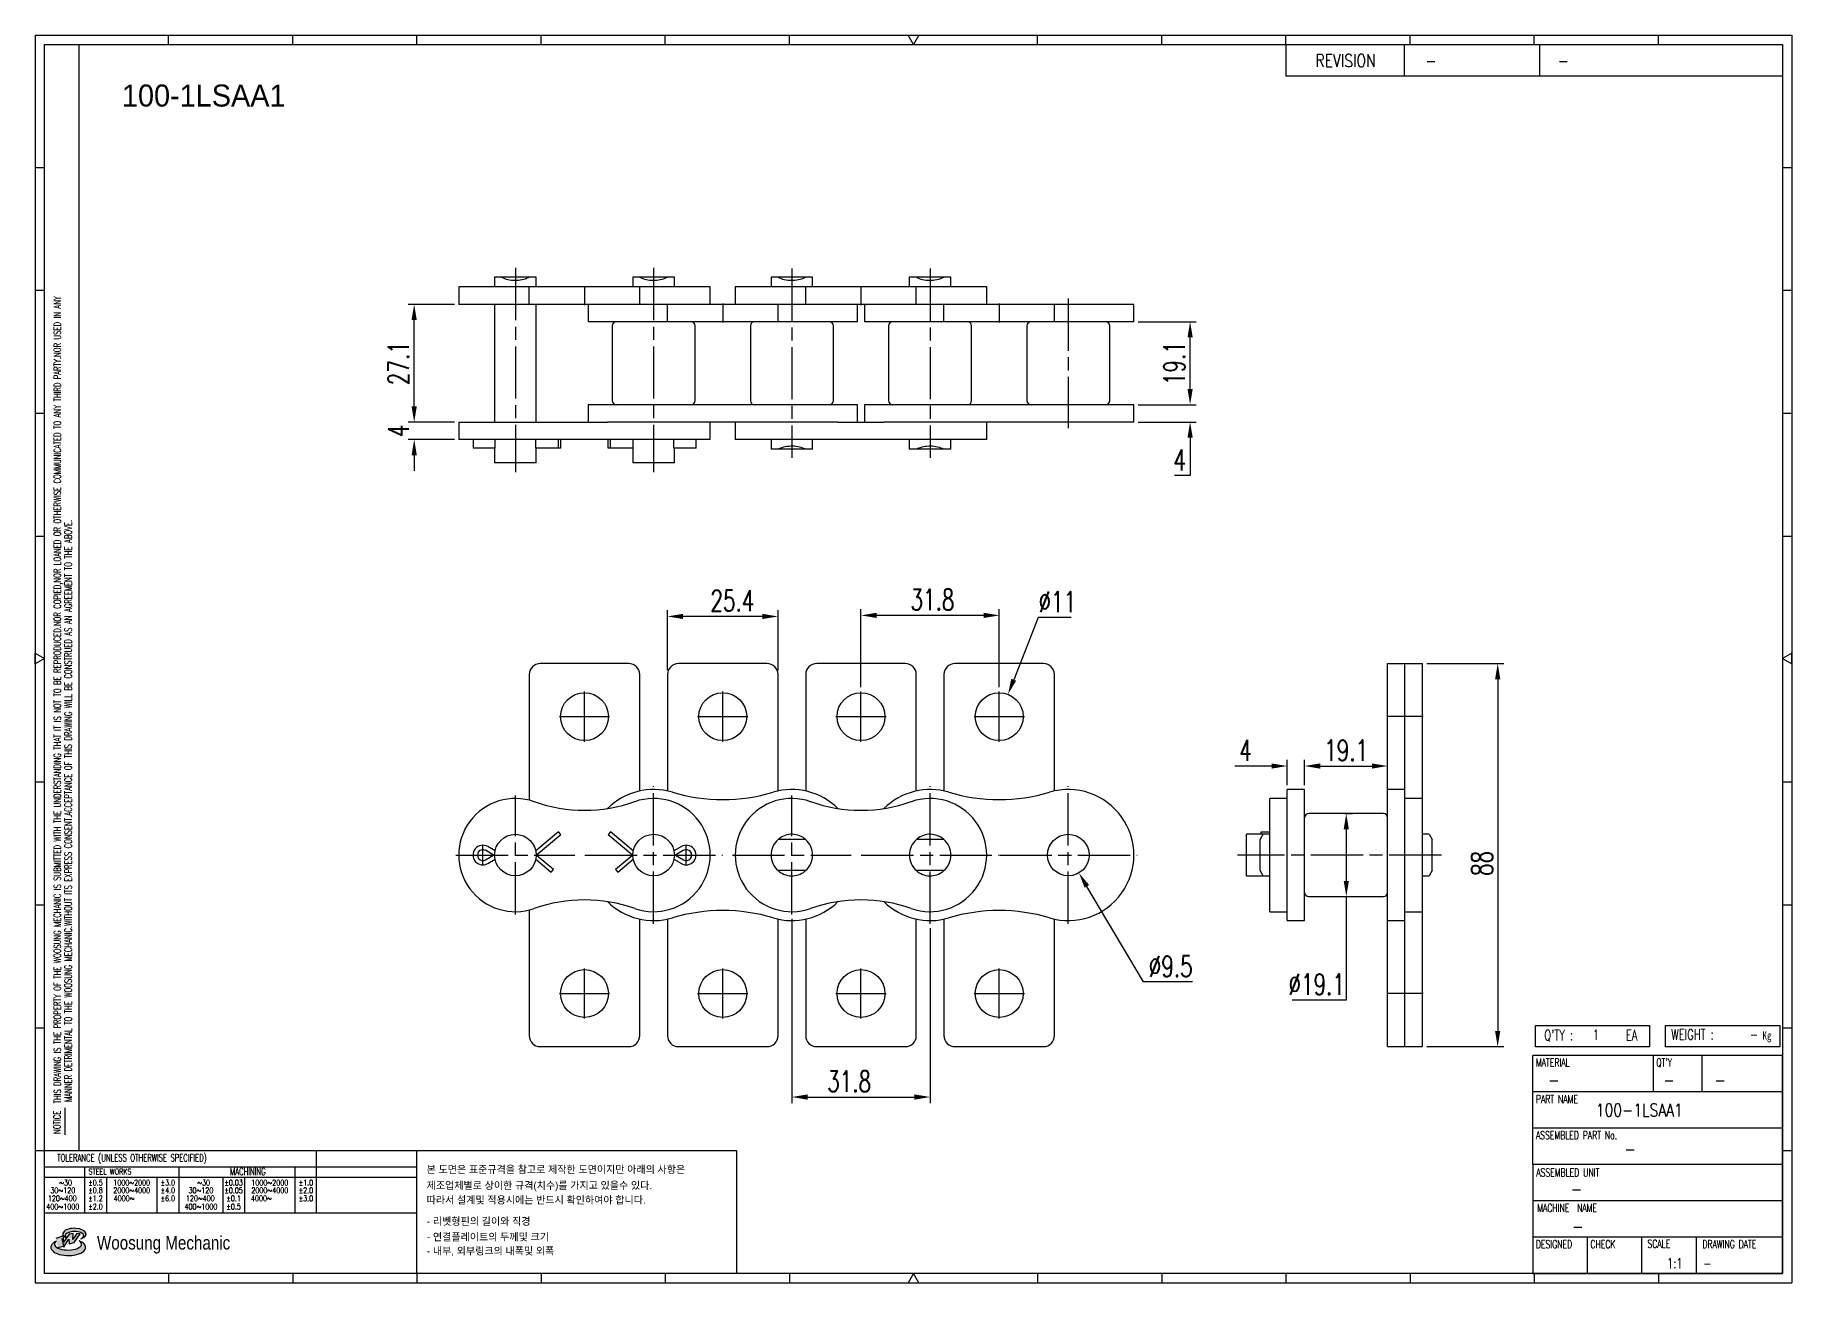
# Model space of a CAD drawing. Header units: millimetres. Extents: x 1614 to 2017, y 59 to 345.
import ezdxf
from ezdxf.enums import TextEntityAlignment as Align

# ---------------------------------------------------------------- set-up
doc = ezdxf.new("R2010")
doc.units = ezdxf.units.MM
doc.linetypes.add('AM_ISO08W050', pattern=[18, 12, -1.5, 3, -1.5])
doc.layers.get('Defpoints').update_dxf_attribs({"color": 80})
doc.layers.add('CL1', color=140, linetype='AM_ISO08W050', lineweight=25)
for name, color, linetype in [('S-DIM', 7, 'Continuous'), ('TITLE', 7, 'Continuous'), ('도면레이아웃', 7, 'Continuous')]:
    doc.layers.add(name, color=color, linetype=linetype)
doc.styles.add('HAN', font='ROMANS.shx', dxfattribs={"width": 0.7, "bigfont": 'whgtxt.shx'})
doc.styles.add('HKD_ST2', font='romans.shx', dxfattribs={"width": 0.7, "height": 4, "bigfont": '@extfont2.shx'})
doc.styles.add('HSG', font='SIMPLEX.shx', dxfattribs={"width": 0.7, "bigfont": 'HSG.shx'})
doc.styles.add('MtXpl_', font='Gulim.ttf')
doc.styles.add('SLDTEXTSTYLE4', font='arial.ttf', dxfattribs={"width": 0.8})
doc.dimstyles.new('AP2', dxfattribs={"dimscale": 2, "dimtxt": 2.4, "dimasz": 1.8, "dimexe": 0.7, "dimexo": 0.5, "dimgap": 0.6, "dimtad": 1, "dimtoh": 1, "dimdec": 1, "dimrnd": 0.01, "dimzin": 9, "dimdsep": 46, "dimtxsty": 'HSG', "dimcen": 0, "dimclrd": 251, "dimclre": 251, "dimclrt": 60, "dimazin": 2, "dimtp": 1, "dimtm": 1, "dimtfac": 0.5, "dimtdec": 1, "dimtofl": 0, "dimtmove": 0, "dimatfit": 3, "dimfxl": 0, "dimtvp": 1, "dimtolj": 2, "dimlwd": -1, "dimlwe": -1, "dimarcsym": 0})

# ---------------------------------------------------------------- blocks, each defined once
blk = doc.blocks.new('MAST')
at = {"layer": '도면레이아웃'}
h = blk.add_hatch(color=10, dxfattribs=at)
h.paths.add_polyline_path([(1.544, 35.177), (1.554, 34.966), (1.779, 35.034), (2.054, 35.422), (1.908, 35.446), (1.728, 35.167), (1.741, 35.439), (1.547, 35.405), (1.292, 35.041), (1.295, 35.33), (0.943, 35.208), (1.03, 34.8), (1.336, 34.885)])
edge = h.paths.add_edge_path()
edge.add_ellipse((1.795, 35.421), major_axis=(-0.53, 0), ratio=0.487785, start_angle=122.36065, end_angle=403.39574)
edge.add_line((1.411, 35.244), (1.419, 35.261))
edge.add_ellipse((1.798, 35.344), major_axis=(-0.423, 0), ratio=0.444396, start_angle=131.58977, end_angle=386.19408, ccw=False)
edge = h.paths.add_edge_path()
edge.add_ellipse((1.512, 34.815), major_axis=(-0.793, 0), ratio=0.480113, start_angle=314.67633, end_angle=590.85213)
edge.add_ellipse((1.501, 34.958), major_axis=(-0.62, 0), ratio=0.43311, start_angle=331.7024, end_angle=574.42495, ccw=False)
at = {"color": 140}
for p, q in [((0, 90.118), (80.15, 90.118)), ((0, 90.118), (0, 33.191)), ((80.15, 90.118), (80.15, 33.191)), ((57.068, 89.693), (57.068, 88.246)), ((62.47, 89.693), (62.47, 88.246)), ((68.635, 89.693), (68.635, 88.246)), ((79.725, 88.246), (57.068, 88.246)), ((68.449, 43.961), (68.449, 44.936)), ((68.449, 44.936), (73.654, 44.936)), ((73.654, 44.936), (73.654, 43.961)), ((74.39, 43.961), (74.39, 44.936)), ((74.39, 44.936), (79.595, 44.936)), ((79.595, 44.936), (79.595, 43.961)), ((68.336, 38.59), (68.336, 43.563)), ((79.725, 43.563), (68.336, 43.563)), ((73.654, 43.961), (68.449, 43.961)), ((73.827, 43.563), (73.827, 41.905)), ((79.595, 43.961), (74.39, 43.961)), ((76.037, 43.563), (76.037, 41.905)), ((79.725, 38.59), (79.725, 43.563)), ((79.725, 41.905), (68.336, 41.905)), ((79.725, 40.248), (68.336, 40.248)), ((68.336, 38.59), (68.336, 33.616)), ((79.725, 38.59), (68.336, 38.59)), ((79.725, 33.616), (79.725, 38.59)), ((79.725, 36.932), (68.336, 36.932)), ((79.725, 35.274), (68.336, 35.274)), ((70.822, 33.616), (70.822, 35.274)), ((73.309, 33.616), (73.309, 35.274)), ((75.796, 33.616), (75.796, 35.274)), ((0, 33.191), (80.15, 33.191)), ((68.336, 33.616), (79.725, 33.616))]:
    blk.add_line(p, q, dxfattribs=at)
for p, q in [((6.089, 89.693), (6.089, 90.118)), ((11.753, 89.693), (11.753, 90.118)), ((17.418, 89.693), (17.418, 90.118)), ((23.082, 89.693), (23.082, 90.118)), ((28.746, 89.693), (28.746, 90.118)), ((34.411, 89.693), (34.411, 90.118)), ((45.739, 89.693), (45.739, 90.118)), ((51.404, 89.693), (51.404, 90.118)), ((57.068, 89.693), (57.068, 90.118)), ((62.732, 89.693), (62.732, 90.118)), ((68.397, 89.693), (68.397, 90.118)), ((74.061, 89.693), (74.061, 90.118)), ((0, 84.085), (0.425, 84.085)), ((79.725, 84.085), (80.15, 84.085)), ((0, 78.478), (0.425, 78.478)), ((79.725, 78.478), (80.15, 78.478)), ((0, 72.87), (0.425, 72.87)), ((79.725, 72.87), (80.15, 72.87)), ((0, 67.262), (0.425, 67.262)), ((79.725, 67.262), (80.15, 67.262)), ((0, 56.047), (0.425, 56.047)), ((79.725, 56.047), (80.15, 56.047)), ((0, 50.439), (0.425, 50.439)), ((79.725, 50.439), (80.15, 50.439)), ((0, 44.832), (0.425, 44.832)), ((79.725, 44.832), (80.15, 44.832)), ((1.377, 39.947), (1.377, 41.174)), ((0, 39.224), (0.425, 39.224)), ((79.725, 39.224), (80.15, 39.224)), ((6.089, 33.616), (6.089, 33.191)), ((11.753, 33.616), (11.753, 33.191)), ((17.418, 33.616), (17.418, 33.191)), ((23.082, 33.616), (23.082, 33.191)), ((28.746, 33.616), (28.746, 33.191)), ((34.411, 33.616), (34.411, 33.191)), ((45.739, 33.616), (45.739, 33.191)), ((51.404, 33.616), (51.404, 33.191)), ((57.068, 33.616), (57.068, 33.191)), ((62.732, 33.616), (62.732, 33.191)), ((68.397, 33.616), (68.397, 33.191)), ((74.061, 33.616), (74.061, 33.191))]:
    blk.add_line(p, q)
at = {"color": 2}
for p, q in [((2.017, 39.224), (2.017, 89.693)), ((0.425, 39.224), (17.418, 39.224)), ((0.425, 38.487), (17.418, 38.487)), ((2.257, 38.487), (2.257, 36.382)), ((6.557, 38.5), (6.557, 36.382)), ((11.857, 38.487), (11.857, 36.382)), ((12.816, 39.224), (12.816, 36.382)), ((17.418, 33.616), (17.418, 39.224)), ((0.425, 38.012), (17.418, 38.012)), ((3.257, 38.012), (3.257, 36.382)), ((5.557, 38.012), (5.557, 36.382)), ((8.557, 38.012), (8.557, 36.382)), ((9.557, 38.026), (9.557, 36.382)), ((0.425, 36.382), (17.418, 36.382))]:
    blk.add_line(p, q, dxfattribs=at)
for points in [[(40.075, 89.693), (39.83, 90.118), (40.32, 90.118)], [(0.425, 61.679), (0, 61.433), (0, 61.924)], [(79.725, 61.679), (80.15, 61.433), (80.15, 61.924)], [(40.075, 33.616), (39.83, 33.191), (40.32, 33.191)]]:
    blk.add_lwpolyline(points, close=True)
at = {"color": 140}
blk.add_lwpolyline([(0.425, 89.693), (79.725, 89.693), (79.725, 33.616), (0.425, 33.616)], close=True, dxfattribs=at)
at = {"layer": '도면레이아웃'}
for p, q in [((1.295, 35.33), (0.943, 35.208)), ((1.547, 35.405), (1.292, 35.041)), ((1.292, 35.041), (1.295, 35.33)), ((1.741, 35.439), (1.547, 35.405)), ((1.908, 35.446), (1.728, 35.167)), ((1.728, 35.167), (1.741, 35.439)), ((1.779, 35.034), (2.054, 35.422)), ((2.054, 35.422), (1.908, 35.446)), ((1.03, 34.8), (1.336, 34.885)), ((1.224, 35.208), (1.311, 34.8)), ((1.224, 35.208), (1.224, 35.208)), ((1.336, 34.885), (1.544, 35.177)), ((1.419, 35.261), (1.411, 35.244)), ((1.544, 35.177), (1.554, 34.966)), ((1.554, 34.966), (1.779, 35.034))]:
    blk.add_line(p, q, dxfattribs=at)
for centre, major_axis, ratio, start_param, end_param in [((1.795, 35.421), (-0.53, 0), 0.487785, 2.135596, 7.040584), ((1.798, 35.344), (-0.423, 0), 0.444396, 2.296675, 6.740358), ((1.512, 34.815), (-0.793, 0), 0.480113, 5.492138, 10.312315), ((1.501, 34.958), (-0.62, 0), 0.43311, 5.789299, 10.025607)]:
    blk.add_ellipse(centre, major_axis=major_axis, ratio=ratio, start_param=start_param, end_param=end_param, dxfattribs=at)
for s, height, style, width, p in [('REVISION', 0.5806, 'HAN', 0.8, (58.415, 88.664)), ('-', 0.581, 'HAN', 0.8, (63.426, 88.664)), ('-', 0.581, 'HAN', 0.8, (69.468, 88.664)), ("Q'TY : ", 0.4746, 'HKD_ST2', 0.7, (68.857, 44.253)), ('1', 0.475, 'HKD_ST2', 0.7, (71.071, 44.275)), ('EA', 0.4746, 'HKD_ST2', 0.7, (72.578, 44.253)), ('WEIGHT : ', 0.4746, 'HKD_ST2', 0.7, (74.65, 44.286)), ('-', 0.581, 'HAN', 0.8, (69.029, 42.157)), ('-', 0.581, 'HAN', 0.8, (74.289, 42.157)), ('-', 0.581, 'HAN', 0.8, (76.623, 42.157)), ('-', 0.581, 'HAN', 0.8, (72.515, 39.013)), ('-', 0.581, 'HAN', 0.8, (70.067, 37.189)), ('-', 0.581, 'HAN', 0.8, (70.126, 35.48)), ('1:1', 0.4746, 'HKD_ST2', 0.7, (74.458, 33.848)), ('-', 0.475, 'HKD_ST2', 0.7, (76.112, 33.837))]:
    blk.add_text(s, height=height, dxfattribs=dict(style=style, width=width)).set_placement(p)
at = {"color": 6, "style": 'HKD_ST2', "width": 0.7}
for s, p in [(' THIS DRAWING IS THE PROPERTY OF THE WOOSUNG MECHANIC IS SUBMITTED WITH THE UNDERSTANDING THAT IT IS NOT TO BE REPRODUCED.NOR COPIED,NOR LOANED OR OTHERWISE COMMUNICATED TO ANY THIRD PARTY.NOR USED IN ANY', (1.173, 41.217)), ('MANNER DETRIMENTAL TO THE WOOSUNG MECHANIC.WITHOUT ITS EXPRESS CONSENT.ACCEPTANCE OF THIS DRAWING WILL BE CONSTRUED AS AN AGREEMENT TO THE ABOVE.', (1.672, 41.447))]:
    blk.add_text(s, height=0.326266, rotation=90, dxfattribs=at).set_placement(p)
at = {"style": 'HKD_ST2', "width": 0.7}
blk.add_text('-', height=0.475, dxfattribs=at).set_placement((78.613, 44.286), align=Align.RIGHT)
at = {"color": 254, "style": 'HKD_ST2', "width": 0.7}
for s, height, p in [('MATERIAL', 0.3651, (68.474, 43.425)), ("QT'Y", 0.3651, (73.965, 43.425)), ('PART NAME', 0.3651, (68.474, 41.756)), ('ASSEMBLED PART No.', 0.36511, (68.474, 40.109)), ('ASSEMBLED UNIT', 0.36511, (68.49, 38.408)), ('MACHINE  NAME', 0.36511, (68.532, 36.794)), ('DESIGNED', 0.3651, (68.474, 35.136)), ('CHECK', 0.3651, (70.961, 35.136)), ('SCALE', 0.3651, (73.566, 35.153)), ('DRAWING DATE', 0.36511, (76.071, 35.141))]:
    blk.add_text(s, height=height, dxfattribs=at).set_placement(p, align=Align.TOP_LEFT)
at = {"style": 'HKD_ST2', "width": 0.7}
blk.add_text('NOTICE', height=0.3263, rotation=90, dxfattribs=at).set_placement((1.163, 39.988))
blk.add_text('TOLERANCE (UNLESS OTHERWISE SPECIFIED)', height=0.32627, dxfattribs=at).set_placement((4.417, 38.896), align=Align.MIDDLE_CENTER)
at = {"color": 4, "style": 'HKD_ST2', "width": 0.7}
for s, height, p in [('%%12630', 0.261, (1.389, 37.762)), ('1000%%1262000', 0.26101, (4.407, 37.762)), ('%%12630', 0.261, (7.689, 37.762)), ('1000%%1262000', 0.26101, (10.707, 37.762)), ('120%%126400', 0.26101, (1.237, 37.045)), ('30%%126120', 0.261, (1.263, 37.411)), ('4000%%126', 0.261, (4.061, 37.045)), ('2000%%1264000', 0.26101, (4.407, 37.411)), ('120%%126400', 0.26101, (7.537, 37.045)), ('30%%126120', 0.261, (7.563, 37.411)), ('4000%%126', 0.261, (10.321, 37.045)), ('2000%%1264000', 0.26101, (10.707, 37.411)), ('400%%1261000', 0.26101, (1.263, 36.67)), ('400%%1261000', 0.26101, (7.563, 36.67))]:
    blk.add_text(s, height=height, dxfattribs=at).set_placement(p, align=Align.MIDDLE_CENTER)
for s, height, p in [('%%P0.5', 0.261, (2.757, 37.762)), ('STEEL WORKS', 0.26101, (3.416, 38.268)), ('%%P3.0', 0.261, (6.057, 37.762)), ('%%P0.03', 0.261, (9.057, 37.762)), ('MACHINING', 0.3263, (9.707, 38.27)), ('%%P1.0', 0.261, (12.357, 37.762)), ('%%P0.8', 0.261, (2.757, 37.411)), ('%%P1.2', 0.261, (2.757, 37.045)), ('%%P4.0', 0.261, (6.057, 37.411)), ('%%P6.0', 0.261, (6.057, 37.045)), ('%%P0.05', 0.261, (9.057, 37.411)), ('%%P0.1', 0.261, (9.057, 37.045)), ('%%P2.0', 0.261, (12.357, 37.411)), ('%%P3.0', 0.261, (12.357, 37.045)), ('%%P2.0', 0.261, (2.757, 36.67)), ('%%P0.5', 0.261, (9.057, 36.67))]:
    blk.add_text(s, height=height, dxfattribs=at).set_placement(p, align=Align.MIDDLE)
at = {"color": 1, "style": 'SLDTEXTSTYLE4', "width": 0.8}
blk.add_text('Woosung Mechanic', height=0.61957, dxfattribs=at).set_placement((2.822, 34.711))
at = {"layer": 'TITLE', "width": 0.8}
blk.add_text('Kg', height=0.3789, dxfattribs=at).set_placement((78.807, 44.286))
blk = doc.blocks.new('*D2')
at = {"layer": 'Defpoints', "color": 0, "transparency": 16777216}
for p in [(1905.36, 177.46), (1901.36, 172.06), (1905.36, 172.06)]:
    blk.add_point(p, dxfattribs=at)
at = {"layer": 'S-DIM', "color": 251, "linetype": 'ByBlock', "transparency": 16777216}
for p, q in [((1901.36, 173.06), (1901.36, 178.86)), ((1905.36, 173.06), (1905.36, 178.86)), ((1897.76, 177.46), (1889.36, 177.46)), ((1908.96, 177.46), (1912.56, 177.46))]:
    blk.add_line(p, q, dxfattribs=at)
at = {"layer": 'S-DIM', "color": 251, "transparency": 16777216}
for points in [[(1897.76, 178.06), (1897.76, 176.86), (1901.36, 177.46)], [(1908.96, 178.06), (1908.96, 176.86), (1905.36, 177.46)]]:
    blk.add_solid(points, dxfattribs=at)
at = {"layer": 'S-DIM', "color": 60, "transparency": 16777216, "insert": (1891.76, 181.06), "char_height": 4.8, "attachment_point": 5, "style": 'HSG'}
blk.add_mtext('\\A2;4', dxfattribs=at)
blk = doc.blocks.new('*D3')
at = {"layer": 'Defpoints', "color": 0, "transparency": 16777216}
for p in [(1924.41, 177.46), (1924.41, 176.43), (1905.36, 172.06)]:
    blk.add_point(p, dxfattribs=at)
at = {"layer": 'S-DIM', "color": 251, "linetype": 'ByBlock', "transparency": 16777216}
for p, q in [((1905.36, 173.06), (1905.36, 178.86)), ((1924.41, 177.43), (1924.41, 178.86)), ((1908.96, 177.46), (1920.81, 177.46))]:
    blk.add_line(p, q, dxfattribs=at)
at = {"layer": 'S-DIM', "color": 251, "transparency": 16777216}
for points in [[(1908.96, 178.06), (1908.96, 176.86), (1905.36, 177.46)], [(1920.81, 178.06), (1920.81, 176.86), (1924.41, 177.46)]]:
    blk.add_solid(points, dxfattribs=at)
at = {"layer": 'S-DIM', "color": 60, "transparency": 16777216, "insert": (1914.89, 181.06), "char_height": 4.8, "attachment_point": 5, "style": 'HSG'}
blk.add_mtext('\\A2;19.1', dxfattribs=at)
blk = doc.blocks.new('*D4')
at = {"layer": 'Defpoints', "color": 0, "transparency": 16777216}
for p in [(1913.57, 166.54), (1913.57, 147.49), (1914.93, 147.49)]:
    blk.add_point(p, dxfattribs=at)
at = {"layer": 'S-DIM', "color": 251, "linetype": 'ByBlock', "transparency": 16777216}
for p, q in [((1914.57, 166.54), (1916.33, 166.54)), ((1914.93, 162.94), (1914.93, 151.09)), ((1914.57, 147.49), (1916.33, 147.49)), ((1914.93, 147.49), (1914.93, 123.72)), ((1914.93, 123.72), (1902.53, 123.72))]:
    blk.add_line(p, q, dxfattribs=at)
at = {"layer": 'S-DIM', "color": 251, "transparency": 16777216}
for points in [[(1914.33, 162.94), (1915.53, 162.94), (1914.93, 166.54)], [(1914.33, 151.09), (1915.53, 151.09), (1914.93, 147.49)]]:
    blk.add_solid(points, dxfattribs=at)
at = {"layer": 'S-DIM', "color": 60, "transparency": 16777216, "insert": (1908.13, 127.32), "char_height": 4.8, "attachment_point": 5, "style": 'HSG'}
blk.add_mtext('\\A2;%%c19.1', dxfattribs=at)
blk = doc.blocks.new('*D5')
at = {"layer": 'Defpoints', "color": 0, "transparency": 16777216}
for p in [(1932.41, 201.01), (1932.41, 113.01), (1949.7, 113.01)]:
    blk.add_point(p, dxfattribs=at)
at = {"layer": 'S-DIM', "color": 251, "linetype": 'ByBlock', "transparency": 16777216}
for p, q in [((1933.41, 201.01), (1951.1, 201.01)), ((1949.7, 197.41), (1949.7, 116.61)), ((1933.41, 113.01), (1951.1, 113.01))]:
    blk.add_line(p, q, dxfattribs=at)
at = {"layer": 'S-DIM', "color": 251, "transparency": 16777216}
for points in [[(1949.1, 197.41), (1950.3, 197.41), (1949.7, 201.01)], [(1949.1, 116.61), (1950.3, 116.61), (1949.7, 113.01)]]:
    blk.add_solid(points, dxfattribs=at)
at = {"layer": 'S-DIM', "color": 60, "transparency": 16777216, "insert": (1946.1, 155.09), "char_height": 4.8, "attachment_point": 5, "rotation": 90, "style": 'HSG'}
blk.add_mtext('\\A2;88', dxfattribs=at)
blk = doc.blocks.new('*D6')
at = {"layer": 'Defpoints', "color": 0, "transparency": 16777216}
for p in [(1803.47, 212.06), (1803.47, 194.59), (1835.22, 194.59)]:
    blk.add_point(p, dxfattribs=at)
at = {"layer": 'S-DIM', "color": 251, "linetype": 'ByBlock', "transparency": 16777216}
for p, q in [((1803.47, 195.59), (1803.47, 213.46)), ((1831.62, 212.06), (1807.07, 212.06)), ((1835.22, 195.59), (1835.22, 213.46))]:
    blk.add_line(p, q, dxfattribs=at)
at = {"layer": 'S-DIM', "color": 251, "transparency": 16777216}
for points in [[(1807.07, 212.66), (1807.07, 211.46), (1803.47, 212.06)], [(1831.62, 212.66), (1831.62, 211.46), (1835.22, 212.06)]]:
    blk.add_solid(points, dxfattribs=at)
at = {"layer": 'S-DIM', "color": 60, "transparency": 16777216, "insert": (1819.88, 215.66), "char_height": 4.8, "attachment_point": 5, "style": 'HSG'}
blk.add_mtext('\\A2;31.8', dxfattribs=at)
blk = doc.blocks.new('*D7')
at = {"layer": 'Defpoints', "color": 0, "transparency": 16777216}
for p in [(1759.02, 211.82), (1759.02, 198.47), (1784.42, 198.47)]:
    blk.add_point(p, dxfattribs=at)
at = {"layer": 'S-DIM', "color": 251, "linetype": 'ByBlock', "transparency": 16777216}
for p, q in [((1759.02, 199.47), (1759.02, 213.22)), ((1780.82, 211.82), (1762.62, 211.82)), ((1784.42, 199.47), (1784.42, 213.22))]:
    blk.add_line(p, q, dxfattribs=at)
at = {"layer": 'S-DIM', "color": 251, "transparency": 16777216}
for points in [[(1762.62, 212.42), (1762.62, 211.22), (1759.02, 211.82)], [(1780.82, 212.42), (1780.82, 211.22), (1784.42, 211.82)]]:
    blk.add_solid(points, dxfattribs=at)
at = {"layer": 'S-DIM', "color": 60, "transparency": 16777216, "insert": (1773.93, 215.42), "char_height": 4.8, "attachment_point": 5, "style": 'HSG'}
blk.add_mtext('\\A2;25.4', dxfattribs=at)
blk = doc.blocks.new('*D8')
at = {"layer": 'Defpoints', "color": 0, "transparency": 16777216}
for p in [(1837.23, 193.93), (1833.21, 183.7)]:
    blk.add_point(p, dxfattribs=at)
at = {"layer": 'S-DIM', "color": 251, "linetype": 'ByBlock', "transparency": 16777216}
for p, q in [((1844.17, 211.58), (1838.55, 197.28)), ((1851.77, 211.58), (1844.17, 211.58))]:
    blk.add_line(p, q, dxfattribs=at)
at = {"layer": 'S-DIM', "color": 251, "transparency": 16777216}
blk.add_solid([(1837.99, 197.5), (1839.11, 197.06), (1837.23, 193.93)], dxfattribs=at)
at = {"layer": 'S-DIM', "color": 60, "transparency": 16777216, "insert": (1848.57, 215.18), "char_height": 4.8, "attachment_point": 5, "style": 'HSG'}
blk.add_mtext('\\A2;∅11', dxfattribs=at)
blk = doc.blocks.new('*D9')
at = {"layer": 'Defpoints', "color": 0, "transparency": 16777216}
for p in [(1787.59, 143.36), (1819.34, 141.21), (1819.34, 101.44)]:
    blk.add_point(p, dxfattribs=at)
at = {"layer": 'S-DIM', "color": 251, "linetype": 'ByBlock', "transparency": 16777216}
for p, q in [((1787.59, 142.36), (1787.59, 100.04)), ((1819.34, 140.21), (1819.34, 100.04)), ((1791.19, 101.44), (1815.74, 101.44))]:
    blk.add_line(p, q, dxfattribs=at)
at = {"layer": 'S-DIM', "color": 251, "transparency": 16777216}
for points in [[(1791.19, 102.04), (1791.19, 100.84), (1787.59, 101.44)], [(1815.74, 102.04), (1815.74, 100.84), (1819.34, 101.44)]]:
    blk.add_solid(points, dxfattribs=at)
at = {"layer": 'S-DIM', "color": 60, "transparency": 16777216, "insert": (1800.75, 105.04), "char_height": 4.8, "attachment_point": 5, "style": 'HSG'}
blk.add_mtext('\\A2;31.8', dxfattribs=at)
blk = doc.blocks.new('*D10')
at = {"layer": 'Defpoints', "color": 0, "transparency": 16777216}
for p in [(1866.14, 260.44), (1879.06, 260.44), (1866.14, 256.44)]:
    blk.add_point(p, dxfattribs=at)
at = {"layer": 'S-DIM', "color": 251, "linetype": 'ByBlock', "transparency": 16777216}
for p, q in [((1879.06, 264.04), (1879.06, 267.64)), ((1867.14, 260.44), (1880.46, 260.44)), ((1867.14, 256.44), (1880.46, 256.44)), ((1879.06, 252.84), (1879.06, 244.17)), ((1879.06, 244.17), (1875.46, 244.17))]:
    blk.add_line(p, q, dxfattribs=at)
at = {"layer": 'S-DIM', "color": 251, "transparency": 16777216}
for points in [[(1878.46, 264.04), (1879.66, 264.04), (1879.06, 260.44)], [(1878.46, 252.84), (1879.66, 252.84), (1879.06, 256.44)]]:
    blk.add_solid(points, dxfattribs=at)
at = {"layer": 'S-DIM', "color": 60, "transparency": 16777216, "insert": (1876.66, 247.77), "char_height": 4.8, "attachment_point": 5, "style": 'HSG'}
blk.add_mtext('\\A2;4', dxfattribs=at)
blk = doc.blocks.new('*D11')
at = {"layer": 'Defpoints', "color": 0, "transparency": 16777216}
for p in [(1866.14, 279.49), (1879.06, 279.49), (1866.14, 260.44)]:
    blk.add_point(p, dxfattribs=at)
at = {"layer": 'S-DIM', "color": 251, "linetype": 'ByBlock', "transparency": 16777216}
for p, q in [((1867.14, 279.49), (1880.46, 279.49)), ((1879.06, 264.04), (1879.06, 275.89)), ((1867.14, 260.44), (1880.46, 260.44))]:
    blk.add_line(p, q, dxfattribs=at)
at = {"layer": 'S-DIM', "color": 251, "transparency": 16777216}
for points in [[(1878.46, 275.89), (1879.66, 275.89), (1879.06, 279.49)], [(1878.46, 264.04), (1879.66, 264.04), (1879.06, 260.44)]]:
    blk.add_solid(points, dxfattribs=at)
at = {"layer": 'S-DIM', "color": 60, "transparency": 16777216, "insert": (1875.46, 269.97), "char_height": 4.8, "attachment_point": 5, "rotation": 90, "style": 'HSG'}
blk.add_mtext('\\A2;19.1', dxfattribs=at)
blk = doc.blocks.new('*D12')
at = {"layer": 'Defpoints', "color": 0, "transparency": 16777216}
for p in [(1700.85, 256.44), (1711.09, 256.44), (1711.09, 252.44)]:
    blk.add_point(p, dxfattribs=at)
at = {"layer": 'S-DIM', "color": 251, "linetype": 'ByBlock', "transparency": 16777216}
for p, q in [((1700.85, 260.04), (1700.85, 263.64)), ((1710.09, 256.44), (1699.45, 256.44)), ((1710.09, 252.44), (1699.45, 252.44)), ((1700.85, 248.84), (1700.85, 245.24))]:
    blk.add_line(p, q, dxfattribs=at)
at = {"layer": 'S-DIM', "color": 251, "transparency": 16777216}
for points in [[(1700.25, 260.04), (1701.45, 260.04), (1700.85, 256.44)], [(1700.25, 248.84), (1701.45, 248.84), (1700.85, 252.44)]]:
    blk.add_solid(points, dxfattribs=at)
at = {"layer": 'S-DIM', "color": 60, "transparency": 16777216, "insert": (1697.25, 254.44), "char_height": 4.8, "attachment_point": 5, "rotation": 90, "style": 'HSG'}
blk.add_mtext('\\A2;4', dxfattribs=at)
blk = doc.blocks.new('*D13')
at = {"layer": 'Defpoints', "color": 0, "transparency": 16777216}
for p in [(1700.85, 283.49), (1711.09, 283.49), (1711.09, 256.44)]:
    blk.add_point(p, dxfattribs=at)
at = {"layer": 'S-DIM', "color": 251, "linetype": 'ByBlock', "transparency": 16777216}
for p, q in [((1710.09, 283.49), (1699.45, 283.49)), ((1700.85, 260.04), (1700.85, 279.89)), ((1710.09, 256.44), (1699.45, 256.44))]:
    blk.add_line(p, q, dxfattribs=at)
at = {"layer": 'S-DIM', "color": 251, "transparency": 16777216}
for points in [[(1700.25, 279.89), (1701.45, 279.89), (1700.85, 283.49)], [(1700.25, 260.04), (1701.45, 260.04), (1700.85, 256.44)]]:
    blk.add_solid(points, dxfattribs=at)
at = {"layer": 'S-DIM', "color": 60, "transparency": 16777216, "insert": (1697.25, 269.97), "char_height": 4.8, "attachment_point": 5, "rotation": 90, "style": 'HSG'}
blk.add_mtext('\\A2;27.1', dxfattribs=at)
blk = doc.blocks.new('*D14')
at = {"layer": 'Defpoints', "color": 0, "transparency": 16777216}
for p in [(1848.66, 161.12), (1853.52, 152.91)]:
    blk.add_point(p, dxfattribs=at)
at = {"layer": 'S-DIM', "color": 251, "linetype": 'ByBlock', "transparency": 16777216}
for p, q in [((1868.36, 127.87), (1855.36, 149.81)), ((1879.64, 127.87), (1868.36, 127.87))]:
    blk.add_line(p, q, dxfattribs=at)
at = {"layer": 'S-DIM', "color": 251, "transparency": 16777216}
blk.add_solid([(1855.88, 150.12), (1854.84, 149.51), (1853.52, 152.91)], dxfattribs=at)
at = {"layer": 'S-DIM', "color": 60, "transparency": 16777216, "insert": (1874.6, 131.47), "char_height": 4.8, "attachment_point": 5, "style": 'HSG'}
blk.add_mtext('\\A2;∅9.5', dxfattribs=at)

msp = doc.modelspace()

# ---------------------------------------------------------------- linework, layer by layer
for p, q in [((1768.84, 287.49), (1711.09, 287.49)), ((1711.09, 287.49), (1711.09, 283.49)), ((1719.32, 289.72), (1719.32, 287.49)), ((1728.86, 289.72), (1719.32, 289.72)), ((1720.94, 289.72), (1721.26, 289.56)), ((1721.26, 289.56), (1721.61, 289.43)), ((1721.61, 289.43), (1721.97, 289.31)), ((1721.97, 289.31), (1722.35, 289.22)), ((1722.35, 289.22), (1722.75, 289.14)), ((1722.75, 289.14), (1723.15, 289.08)), ((1723.15, 289.08), (1723.56, 289.04)), ((1723.56, 289.04), (1723.98, 289.03)), ((1723.98, 289.03), (1724.39, 289.03)), ((1724.39, 289.03), (1724.81, 289.06)), ((1724.81, 289.06), (1725.21, 289.1)), ((1725.21, 289.1), (1725.61, 289.17)), ((1725.61, 289.17), (1726, 289.26)), ((1726, 289.26), (1726.38, 289.36)), ((1726.38, 289.36), (1726.73, 289.49)), ((1726.73, 289.49), (1727.07, 289.63)), ((1727.07, 289.63), (1727.25, 289.72)), ((1727.27, 283.49), (1727.27, 287.49)), ((1728.86, 287.49), (1728.86, 289.72)), ((1751.07, 289.72), (1751.07, 287.49)), ((1760.61, 289.72), (1751.07, 289.72)), ((1752.67, 283.49), (1752.67, 287.49)), ((1752.69, 289.72), (1753.01, 289.56)), ((1753.01, 289.56), (1753.36, 289.43)), ((1753.36, 289.43), (1753.72, 289.31)), ((1753.72, 289.31), (1754.1, 289.22)), ((1754.1, 289.22), (1754.5, 289.14)), ((1754.5, 289.14), (1754.9, 289.08)), ((1754.9, 289.08), (1755.31, 289.04)), ((1755.31, 289.04), (1755.73, 289.03)), ((1755.73, 289.03), (1756.14, 289.03)), ((1756.14, 289.03), (1756.56, 289.06)), ((1756.56, 289.06), (1756.96, 289.1)), ((1756.96, 289.1), (1757.36, 289.17)), ((1757.36, 289.17), (1757.75, 289.26)), ((1757.75, 289.26), (1758.13, 289.36)), ((1758.13, 289.36), (1758.48, 289.49)), ((1758.48, 289.49), (1758.82, 289.63)), ((1758.82, 289.63), (1759, 289.72)), ((1760.61, 287.49), (1760.61, 289.72)), ((1768.84, 283.49), (1768.84, 287.49)), ((1774.59, 287.49), (1774.59, 283.49)), ((1832.34, 287.49), (1774.59, 287.49)), ((1782.82, 289.72), (1782.82, 287.49)), ((1792.36, 289.72), (1782.82, 289.72)), ((1784.44, 289.72), (1784.76, 289.56)), ((1784.76, 289.56), (1785.11, 289.43)), ((1785.11, 289.43), (1785.47, 289.31)), ((1785.47, 289.31), (1785.85, 289.22)), ((1785.85, 289.22), (1786.25, 289.14)), ((1786.25, 289.14), (1786.65, 289.08)), ((1786.65, 289.08), (1787.06, 289.04)), ((1787.06, 289.04), (1787.48, 289.03)), ((1787.48, 289.03), (1787.89, 289.03)), ((1787.89, 289.03), (1788.31, 289.06)), ((1788.31, 289.06), (1788.71, 289.1)), ((1788.71, 289.1), (1789.11, 289.17)), ((1789.11, 289.17), (1789.5, 289.26)), ((1789.5, 289.26), (1789.88, 289.36)), ((1789.88, 289.36), (1790.23, 289.49)), ((1790.23, 289.49), (1790.57, 289.63)), ((1790.57, 289.63), (1790.75, 289.72)), ((1790.77, 283.49), (1790.77, 287.49)), ((1792.36, 287.49), (1792.36, 289.72)), ((1814.57, 289.72), (1814.57, 287.49)), ((1824.11, 289.72), (1814.57, 289.72)), ((1816.17, 283.49), (1816.17, 287.49)), ((1816.19, 289.72), (1816.51, 289.56)), ((1816.51, 289.56), (1816.86, 289.43)), ((1816.86, 289.43), (1817.22, 289.31)), ((1817.22, 289.31), (1817.6, 289.22)), ((1817.6, 289.22), (1818, 289.14)), ((1818, 289.14), (1818.4, 289.08)), ((1818.4, 289.08), (1818.81, 289.04)), ((1818.81, 289.04), (1819.23, 289.03)), ((1819.23, 289.03), (1819.64, 289.03)), ((1819.64, 289.03), (1820.06, 289.06)), ((1820.06, 289.06), (1820.46, 289.1)), ((1820.46, 289.1), (1820.86, 289.17)), ((1820.86, 289.17), (1821.25, 289.26)), ((1821.25, 289.26), (1821.63, 289.36)), ((1821.63, 289.36), (1821.98, 289.49)), ((1821.98, 289.49), (1822.32, 289.63)), ((1822.32, 289.63), (1822.5, 289.72)), ((1824.11, 287.49), (1824.11, 289.72)), ((1832.34, 283.49), (1832.34, 287.49)), ((1752.67, 283.49), (1711.09, 283.49)), ((1719.32, 283.49), (1719.32, 256.44)), ((1728.86, 256.44), (1728.86, 283.49)), ((1740.79, 283.49), (1740.79, 279.49)), ((1790.77, 283.49), (1752.67, 283.49)), ((1759.02, 279.49), (1759.02, 283.49)), ((1784.42, 279.49), (1784.42, 283.49)), ((1816.17, 283.49), (1790.77, 283.49)), ((1802.64, 279.49), (1802.64, 283.49)), ((1804.29, 283.49), (1804.29, 279.49)), ((1866.14, 283.49), (1816.17, 283.49)), ((1822.52, 279.49), (1822.52, 283.49)), ((1847.92, 279.49), (1847.92, 283.49)), ((1866.14, 279.49), (1866.14, 283.49)), ((1802.64, 279.49), (1740.79, 279.49)), ((1746.32, 278.54), (1746.32, 261.39)), ((1765.37, 261.39), (1765.37, 278.54)), ((1778.07, 278.54), (1778.07, 261.39)), ((1797.12, 261.39), (1797.12, 278.54)), ((1866.14, 279.49), (1804.29, 279.49)), ((1809.82, 278.54), (1809.82, 261.39)), ((1828.87, 261.39), (1828.87, 278.54)), ((1841.57, 278.54), (1841.57, 261.39)), ((1860.62, 261.39), (1860.62, 278.54)), ((1740.79, 260.44), (1740.79, 256.44)), ((1802.64, 260.44), (1740.79, 260.44)), ((1802.64, 256.44), (1802.64, 260.44)), ((1804.29, 260.44), (1804.29, 256.44)), ((1866.14, 260.44), (1804.29, 260.44)), ((1866.14, 256.44), (1866.14, 260.44)), ((1711.09, 256.44), (1745.25, 256.44)), ((1711.09, 256.44), (1711.09, 252.44)), ((1798.18, 256.44), (1745.25, 256.44)), ((1768.84, 252.44), (1768.84, 256.44)), ((1774.59, 256.44), (1774.59, 252.44)), ((1798.18, 256.44), (1808.75, 256.44)), ((1866.14, 256.44), (1808.75, 256.44)), ((1832.34, 252.44), (1832.34, 256.44)), ((1768.84, 252.44), (1711.09, 252.44)), ((1714.36, 252.44), (1714.36, 250.44)), ((1719.42, 250.44), (1714.36, 250.44)), ((1719.32, 250.44), (1719.32, 247.12)), ((1719.42, 250.44), (1719.42, 252.44)), ((1728.76, 250.44), (1728.76, 252.44)), ((1734.51, 250.44), (1728.76, 250.44)), ((1728.86, 247.12), (1728.86, 250.44)), ((1734, 250.44), (1734, 252.44)), ((1734.51, 250.44), (1734.51, 252.44)), ((1745.42, 250.44), (1745.42, 252.44)), ((1751.17, 250.44), (1745.42, 250.44)), ((1745.94, 250.44), (1745.94, 252.44)), ((1751.07, 250.44), (1751.07, 247.12)), ((1751.17, 250.44), (1751.17, 252.44)), ((1760.51, 250.44), (1760.51, 252.44)), ((1765.58, 250.44), (1760.51, 250.44)), ((1760.61, 247.12), (1760.61, 250.44)), ((1765.58, 250.44), (1765.58, 252.44)), ((1832.34, 252.44), (1774.59, 252.44)), ((1782.82, 252.44), (1782.82, 250.22)), ((1792.36, 250.22), (1782.82, 250.22)), ((1784.62, 250.3), (1784.44, 250.22)), ((1784.95, 250.44), (1784.62, 250.3)), ((1785.31, 250.57), (1784.95, 250.44)), ((1785.68, 250.67), (1785.31, 250.57)), ((1786.07, 250.76), (1785.68, 250.67)), ((1786.47, 250.83), (1786.07, 250.76)), ((1786.88, 250.87), (1786.47, 250.83)), ((1787.3, 250.9), (1786.88, 250.87)), ((1787.71, 250.9), (1787.3, 250.9)), ((1788.13, 250.89), (1787.71, 250.9)), ((1788.54, 250.85), (1788.13, 250.89)), ((1788.94, 250.79), (1788.54, 250.85)), ((1789.33, 250.71), (1788.94, 250.79)), ((1789.72, 250.62), (1789.33, 250.71)), ((1790.08, 250.5), (1789.72, 250.62)), ((1790.43, 250.37), (1790.08, 250.5)), ((1790.75, 250.22), (1790.43, 250.37)), ((1792.36, 250.22), (1792.36, 252.44)), ((1814.57, 252.44), (1814.57, 250.22)), ((1824.11, 250.22), (1814.57, 250.22)), ((1816.37, 250.3), (1816.19, 250.22)), ((1816.7, 250.44), (1816.37, 250.3)), ((1817.06, 250.57), (1816.7, 250.44)), ((1817.43, 250.67), (1817.06, 250.57)), ((1817.82, 250.76), (1817.43, 250.67)), ((1818.22, 250.83), (1817.82, 250.76)), ((1818.63, 250.87), (1818.22, 250.83)), ((1819.05, 250.9), (1818.63, 250.87)), ((1819.46, 250.9), (1819.05, 250.9)), ((1819.88, 250.89), (1819.46, 250.9)), ((1820.29, 250.85), (1819.88, 250.89)), ((1820.69, 250.79), (1820.29, 250.85)), ((1821.08, 250.71), (1820.69, 250.79)), ((1821.47, 250.62), (1821.08, 250.71)), ((1821.83, 250.5), (1821.47, 250.62)), ((1822.18, 250.37), (1821.83, 250.5)), ((1822.5, 250.22), (1822.18, 250.37)), ((1824.11, 250.22), (1824.11, 252.44)), ((1728.86, 247.12), (1719.32, 247.12)), ((1760.61, 247.12), (1751.07, 247.12)), ((1727.27, 198.47), (1727.27, 169.62)), ((1750.13, 201.01), (1729.81, 201.01)), ((1752.67, 171.73), (1752.67, 198.47)), ((1759.02, 198.47), (1759.02, 171.73)), ((1781.88, 201.01), (1761.56, 201.01)), ((1784.42, 171.73), (1784.42, 198.47)), ((1790.77, 198.47), (1790.77, 171.73)), ((1813.63, 201.01), (1793.31, 201.01)), ((1816.17, 171.73), (1816.17, 198.47)), ((1822.52, 198.47), (1822.52, 171.73)), ((1845.38, 201.01), (1825.06, 201.01)), ((1847.92, 171.73), (1847.92, 198.47)), ((1924.41, 113.01), (1924.41, 201.01)), ((1924.41, 201.01), (1928.41, 201.01)), ((1928.41, 113.01), (1928.41, 201.01)), ((1928.41, 201.01), (1932.41, 201.01)), ((1932.41, 113.01), (1932.41, 201.01)), ((1901.36, 170.01), (1897.36, 170.01)), ((1897.36, 144.01), (1897.36, 170.01)), ((1905.36, 172.06), (1901.36, 172.06)), ((1901.36, 141.96), (1901.36, 172.06)), ((1905.36, 141.96), (1905.36, 172.06)), ((1928.41, 172.06), (1924.41, 172.06)), ((1932.41, 170.01), (1928.41, 170.01)), ((1923.46, 166.54), (1906.32, 166.54)), ((1734, 162.37), (1728.76, 157.98)), ((1728.86, 157.01), (1734.51, 161.76)), ((1734.51, 161.76), (1734, 162.37)), ((1745.94, 162.37), (1745.42, 161.76)), ((1745.42, 161.76), (1751.07, 157.01)), ((1751.17, 157.98), (1745.94, 162.37)), ((1786.07, 161.54), (1785.68, 161.39)), ((1786.47, 161.65), (1786.07, 161.54)), ((1786.88, 161.73), (1786.47, 161.65)), ((1787.3, 161.78), (1786.88, 161.73)), ((1787.71, 161.78), (1787.3, 161.78)), ((1788.13, 161.75), (1787.71, 161.78)), ((1788.54, 161.69), (1788.13, 161.75)), ((1788.94, 161.59), (1788.54, 161.69)), ((1789.33, 161.46), (1788.94, 161.59)), ((1789.72, 161.29), (1789.33, 161.46)), ((1817.82, 161.54), (1817.43, 161.39)), ((1818.22, 161.65), (1817.82, 161.54)), ((1818.63, 161.73), (1818.22, 161.65)), ((1819.05, 161.78), (1818.63, 161.73)), ((1819.46, 161.78), (1819.05, 161.78)), ((1819.88, 161.75), (1819.46, 161.78)), ((1820.29, 161.69), (1819.88, 161.75)), ((1820.69, 161.59), (1820.29, 161.69)), ((1821.08, 161.46), (1820.69, 161.59)), ((1821.47, 161.29), (1821.08, 161.46)), ((1892.04, 152.24), (1892.04, 161.78)), ((1895.83, 161.78), (1892.04, 161.78)), ((1895.14, 160.59), (1895.83, 161.78)), ((1895.36, 161.78), (1895.36, 162.37)), ((1895.36, 162.37), (1897.36, 162.37)), ((1897.36, 161.78), (1895.83, 161.78)), ((1933.95, 161.78), (1932.41, 161.78)), ((1933.95, 161.78), (1934.64, 160.59)), ((1719.1, 157.01), (1717.23, 158.1)), ((1719.42, 157.98), (1717.73, 158.96)), ((1762.21, 158.96), (1760.51, 157.98)), ((1762.71, 158.1), (1760.84, 157.01)), ((1784.62, 160.74), (1784.44, 160.59)), ((1790.75, 160.59), (1784.44, 160.59)), ((1784.95, 160.99), (1784.62, 160.74)), ((1785.31, 161.2), (1784.95, 160.99)), ((1785.68, 161.39), (1785.31, 161.2)), ((1790.08, 161.09), (1789.72, 161.29)), ((1790.43, 160.85), (1790.08, 161.09)), ((1790.75, 160.59), (1790.43, 160.85)), ((1816.37, 160.74), (1816.19, 160.59)), ((1822.5, 160.59), (1816.19, 160.59)), ((1816.7, 160.99), (1816.37, 160.74)), ((1817.06, 161.2), (1816.7, 160.99)), ((1817.43, 161.39), (1817.06, 161.2)), ((1821.83, 161.09), (1821.47, 161.29)), ((1822.18, 160.85), (1821.83, 161.09)), ((1822.5, 160.59), (1822.18, 160.85)), ((1895.14, 153.44), (1895.14, 160.59)), ((1934.64, 153.44), (1934.64, 160.59)), ((1717.23, 155.93), (1719.1, 157.01)), ((1717.73, 155.07), (1719.42, 156.04)), ((1728.76, 156.04), (1732.33, 153.05)), ((1732.85, 153.67), (1728.86, 157.01)), ((1732.33, 153.05), (1732.85, 153.67)), ((1751.07, 157.01), (1747.09, 153.67)), ((1747.09, 153.67), (1747.6, 153.05)), ((1747.6, 153.05), (1751.17, 156.04)), ((1760.51, 156.04), (1762.21, 155.07)), ((1760.84, 157.01), (1762.71, 155.93)), ((1784.44, 153.44), (1784.76, 153.18)), ((1790.75, 153.44), (1784.44, 153.44)), ((1790.57, 153.29), (1790.75, 153.44)), ((1816.19, 153.44), (1816.51, 153.18)), ((1822.5, 153.44), (1816.19, 153.44)), ((1822.32, 153.29), (1822.5, 153.44)), ((1895.83, 152.24), (1895.14, 153.44)), ((1934.64, 153.44), (1933.95, 152.24)), ((1784.76, 153.18), (1785.11, 152.94)), ((1785.11, 152.94), (1785.47, 152.74)), ((1785.47, 152.74), (1785.85, 152.57)), ((1785.85, 152.57), (1786.25, 152.44)), ((1786.25, 152.44), (1786.65, 152.34)), ((1786.65, 152.34), (1787.06, 152.27)), ((1787.06, 152.27), (1787.48, 152.25)), ((1787.48, 152.25), (1787.89, 152.25)), ((1787.89, 152.25), (1788.31, 152.3)), ((1788.31, 152.3), (1788.71, 152.38)), ((1788.71, 152.38), (1789.11, 152.49)), ((1789.11, 152.49), (1789.5, 152.64)), ((1789.5, 152.64), (1789.88, 152.83)), ((1789.88, 152.83), (1790.23, 153.04)), ((1790.23, 153.04), (1790.57, 153.29)), ((1816.51, 153.18), (1816.86, 152.94)), ((1816.86, 152.94), (1817.22, 152.74)), ((1817.22, 152.74), (1817.6, 152.57)), ((1817.6, 152.57), (1818, 152.44)), ((1818, 152.44), (1818.4, 152.34)), ((1818.4, 152.34), (1818.81, 152.27)), ((1818.81, 152.27), (1819.23, 152.25)), ((1819.23, 152.25), (1819.64, 152.25)), ((1819.64, 152.25), (1820.06, 152.3)), ((1820.06, 152.3), (1820.46, 152.38)), ((1820.46, 152.38), (1820.86, 152.49)), ((1820.86, 152.49), (1821.25, 152.64)), ((1821.25, 152.64), (1821.63, 152.83)), ((1821.63, 152.83), (1821.98, 153.04)), ((1821.98, 153.04), (1822.32, 153.29)), ((1892.04, 152.24), (1895.83, 152.24)), ((1895.83, 152.24), (1897.36, 152.24)), ((1932.41, 152.24), (1933.95, 152.24)), ((1906.32, 147.49), (1923.46, 147.49)), ((1727.27, 144.41), (1727.27, 115.55)), ((1752.67, 115.55), (1752.67, 142.3)), ((1759.02, 142.3), (1759.02, 115.55)), ((1784.42, 115.55), (1784.42, 142.3)), ((1790.77, 142.3), (1790.77, 115.55)), ((1816.17, 115.55), (1816.17, 142.3)), ((1822.52, 142.3), (1822.52, 115.55)), ((1847.92, 115.55), (1847.92, 142.3)), ((1897.36, 144.01), (1901.36, 144.01)), ((1901.36, 141.96), (1905.36, 141.96)), ((1924.41, 141.96), (1928.41, 141.96)), ((1928.41, 144.01), (1932.41, 144.01)), ((1729.81, 113.01), (1750.13, 113.01)), ((1761.56, 113.01), (1781.88, 113.01)), ((1793.31, 113.01), (1813.63, 113.01)), ((1825.06, 113.01), (1845.38, 113.01)), ((1924.41, 113.01), (1928.41, 113.01)), ((1928.41, 113.01), (1932.41, 113.01))]:
    msp.add_line(p, q)
at = {"color": 140}
msp.add_lwpolyline([(1701.47, 89.13), (1774.87, 89.13), (1774.87, 60.9), (1701.47, 60.9)], close=True, dxfattribs=at)
for centre, radius in [((1739.97, 188.81), 5.5), ((1771.72, 188.81), 5.5), ((1803.47, 188.81), 5.5), ((1835.22, 188.81), 5.5), ((1724.09, 157.01), 4.77), ((1755.84, 157.01), 4.77), ((1851.09, 157.01), 4.77), ((1739.97, 125.21), 5.5), ((1771.72, 125.21), 5.5), ((1803.47, 125.21), 5.5), ((1835.22, 125.21), 5.5)]:
    msp.add_circle(centre, radius)
for centre, radius, start, end in [((1747.27, 278.54), 0.953, 90, 180), ((1764.42, 278.54), 0.952, 0, 90), ((1779.02, 278.54), 0.952, 90, 180), ((1796.17, 278.54), 0.953, 0, 90), ((1810.77, 278.54), 0.953, 90, 180), ((1827.92, 278.54), 0.953, 0, 90), ((1842.52, 278.54), 0.953, 90, 180), ((1859.67, 278.54), 0.952, 0, 90), ((1747.27, 261.39), 0.952, 180, 270), ((1764.42, 261.39), 0.952, 270, 0), ((1779.02, 261.39), 0.953, 180, 270), ((1796.17, 261.39), 0.953, 270, 0), ((1810.77, 261.39), 0.953, 180, 270), ((1827.92, 261.39), 0.953, 270, 0), ((1842.52, 261.39), 0.953, 180, 270), ((1859.67, 261.39), 0.953, 270, 360), ((1729.81, 198.47), 2.54, 90, 180), ((1750.13, 198.47), 2.54, 0, 90), ((1761.56, 198.47), 2.54, 90, 180), ((1781.88, 198.47), 2.54, 0, 90), ((1793.31, 198.47), 2.54, 90, 180), ((1813.63, 198.47), 2.54, 0, 90), ((1825.06, 198.47), 2.54, 90, 180), ((1845.38, 198.47), 2.54, 0, 90), ((1724.09, 157.01), 13, 70.6253, 289.3747), ((1755.84, 157.01), 15.05, 73.3852, 134.7247), ((1755.84, 157.01), 13, 250.6253, 109.3747), ((1771.72, 210.22), 40.47, 253.3852, 286.6148), ((1787.59, 157.01), 13, 70.6253, 289.3747), ((1787.59, 157.01), 15.05, 45.2753, 106.6148), ((1819.34, 157.01), 15.05, 73.3852, 134.7247), ((1819.34, 157.01), 13, 250.6253, 109.3747), ((1835.22, 210.22), 40.47, 253.3852, 286.6148), ((1851.09, 157.01), 15.05, 253.3852, 106.6148), ((1739.97, 202.16), 34.85, 250.6253, 289.3747), ((1803.47, 202.16), 34.85, 250.6253, 289.3747), ((1906.32, 165.59), 0.953, 90, 180), ((1923.46, 165.59), 0.952, 0, 90), ((1716.61, 157.01), 2.25, 60, 300), ((1716.61, 157.01), 1.25, 60, 300), ((1763.33, 157.01), 2.25, 240, 120), ((1763.33, 157.01), 1.25, 240, 120), ((1787.59, 157.01), 4.77, 131.4096, 228.5904), ((1787.59, 157.01), 4.77, 311.4096, 48.5904), ((1819.34, 157.01), 4.77, 131.4096, 228.5904), ((1819.34, 157.01), 4.77, 311.4096, 48.5904), ((1739.97, 111.87), 34.85, 70.6253, 109.3747), ((1755.84, 157.01), 15.05, 225.2753, 286.6148), ((1787.59, 157.01), 15.05, 253.3852, 314.7247), ((1803.47, 111.87), 34.85, 70.6253, 109.3747), ((1819.34, 157.01), 15.05, 225.2753, 286.6148), ((1906.32, 148.44), 0.953, 180, 270), ((1923.46, 148.44), 0.952, 270, 0), ((1771.72, 103.81), 40.47, 73.3852, 106.6148), ((1835.22, 103.81), 40.47, 73.3852, 106.6148), ((1729.81, 115.55), 2.54, 180, 270), ((1750.13, 115.55), 2.54, 270, 0), ((1761.56, 115.55), 2.54, 180, 270), ((1781.88, 115.55), 2.54, 270, 0), ((1793.31, 115.55), 2.54, 180, 270), ((1813.63, 115.55), 2.54, 270, 0), ((1825.06, 115.55), 2.54, 180, 270), ((1845.38, 115.55), 2.54, 270, 0)]:
    msp.add_arc(centre, radius, start, end)
at = {"layer": 'CL1'}
for p, q in [((1724.09, 291.85), (1724.09, 244.99)), ((1755.84, 291.85), (1755.84, 244.99)), ((1787.59, 291.69), (1787.59, 248.24)), ((1819.34, 291.69), (1819.34, 248.24)), ((1739.97, 287.69), (1739.97, 283.29)), ((1803.47, 287.69), (1803.47, 283.29)), ((1771.72, 283.69), (1771.72, 279.29)), ((1835.22, 283.69), (1835.22, 279.29)), ((1851.09, 284.84), (1851.09, 255.09)), ((1739.97, 183.04), (1739.97, 194.59)), ((1771.72, 183.04), (1771.72, 194.59)), ((1803.47, 183.04), (1803.47, 194.59)), ((1835.22, 183.04), (1835.22, 194.59)), ((1734.19, 188.81), (1745.74, 188.81)), ((1765.94, 188.81), (1777.49, 188.81)), ((1797.69, 188.81), (1809.24, 188.81)), ((1829.44, 188.81), (1840.99, 188.81)), ((1932.61, 188.81), (1924.21, 188.81)), ((1724.09, 143.36), (1724.09, 170.66)), ((1755.84, 141.21), (1755.84, 172.82)), ((1787.59, 143.36), (1787.59, 170.66)), ((1819.34, 141.21), (1819.34, 172.82)), ((1851.09, 141.21), (1851.09, 172.82)), ((1716.61, 154.65), (1716.61, 159.38)), ((1763.33, 154.65), (1763.33, 159.38)), ((1710.44, 157.01), (1737.74, 157.01)), ((1740.04, 157.01), (1771.65, 157.01)), ((1773.94, 157.01), (1801.24, 157.01)), ((1803.54, 157.01), (1835.15, 157.01)), ((1835.29, 157.01), (1866.9, 157.01)), ((1936.77, 157.01), (1889.91, 157.01)), ((1739.97, 119.44), (1739.97, 130.99)), ((1771.72, 119.44), (1771.72, 130.99)), ((1803.47, 119.44), (1803.47, 130.99)), ((1835.22, 119.44), (1835.22, 130.99)), ((1734.19, 125.21), (1745.74, 125.21)), ((1765.94, 125.21), (1777.49, 125.21)), ((1797.69, 125.21), (1809.24, 125.21)), ((1829.44, 125.21), (1840.99, 125.21)), ((1932.61, 125.21), (1924.21, 125.21))]:
    msp.add_line(p, q, dxfattribs=at)

# ---------------------------------------------------------------- block references
at = {"color": 140, "xscale": 5.033947484968212, "yscale": 5.033947484968212, "zscale": 5.033947484968212}
msp.add_blockref('MAST', (1613.79, -108.32), dxfattribs=at)

# ---------------------------------------------------------------- texts
at = {"color": 254, "style": 'MtXpl_'}
msp.add_text('100-1LSAA1', height=5.066, dxfattribs=at).set_placement((1633.73, 328.92))
at = {"style": 'HAN', "width": 0.8}
msp.add_text('100-1LSAA1', height=2.923, dxfattribs=at).set_placement((1972.25, 96.99))
at = {"color": 140, "style": 'MtXpl_'}
for s, p in [('본 도면은 표준규격을 참고로 제작한 도면이지만 아래의 사항은', (1703.71, 83.98)), ('제조업체별로 상이한 규격(치수)를 가지고 있을수 있다.', (1703.71, 80.31)), ('따라서 설계및 적용시에는 반드시 확인하여야 합니다.', (1703.71, 76.96)), ('- 리벳형핀의 길이와 직경', (1703.8, 72.06)), ('- 연결플레이트의 두께및 크기', (1703.8, 68.47)), ('- 내부, 외부링크의 내폭및 외폭', (1703.8, 65.24))]:
    msp.add_text(s, height=1.6886, dxfattribs=at).set_placement(p)

# ---------------------------------------------------------------- dimensions: what is measured, and where the dimension line sits
at = {"layer": 'S-DIM'}
for base, p1, p2, picture, middle in [((1700.85440623, 283.49020001), (1711.09374865, 256.44020001), (1711.09374865, 283.49020001), '*D13', (1697.25440623, 269.96520001)), ((1879.06354638, 279.49020001), (1866.14374865, 260.44020001), (1866.14374865, 279.49020001), '*D11', (1875.46354638, 269.96520001))]:
    dim = msp.add_linear_dim(base=base, p1=p1, p2=p2, angle=90, dimstyle='AP2', override={"dimtmove": 1}, dxfattribs=at)
    dim.commit()
    dim.dimension.update_dxf_attribs({"geometry": picture, "text_midpoint": middle})
for base, p1, p2, picture, middle in [((1879.06, 260.44), (1866.14, 256.44), (1866.14, 260.44), '*D10', (1876.66, 244.17)), ((1700.85, 256.44), (1711.09, 252.44), (1711.09, 256.44), '*D12', (1700.85, 254.44)), ((1949.7, 113.01), (1932.41, 201.01), (1932.41, 113.01), '*D5', (1949.7, 155.09))]:
    dim = msp.add_linear_dim(base=base, p1=p1, p2=p2, angle=90, dimstyle='AP2', dxfattribs=at)
    dim.commit()
    dim.dimension.update_dxf_attribs({"geometry": picture, "text_midpoint": middle, "dimtype": 128})
for base, p1, p2, picture, middle in [((1759.02, 211.82), (1784.42, 198.47), (1759.02, 198.47), '*D7', (1773.93, 211.82)), ((1803.46874865, 212.05734869), (1835.21874865, 194.58941559), (1803.46874865, 194.58941559), '*D6', (1819.88341174, 212.05734869)), ((1905.36, 177.46), (1901.36, 172.06), (1905.36, 172.06), '*D2', (1891.76, 177.46)), ((1819.34374865, 101.4414551), (1787.59374865, 143.36441559), (1819.34374865, 141.21191559), '*D9', (1800.74937631, 101.4414551))]:
    dim = msp.add_linear_dim(base=base, p1=p1, p2=p2, dimstyle='AP2', dxfattribs=at)
    dim.commit()
    dim.dimension.update_dxf_attribs({"geometry": picture, "text_midpoint": middle, "dimtype": 128})
for p1, p2, picture, middle in [((1833.21, 183.7), (1837.23, 193.93), '*D8', (1848.57, 211.58)), ((1848.66, 161.12), (1853.52, 152.91), '*D14', (1874.6, 127.87))]:
    dim = msp.add_diameter_dim_2p(p1=p1, p2=p2, dimstyle='AP2', dxfattribs=at)
    dim.commit()
    dim.dimension.update_dxf_attribs({"geometry": picture, "text_midpoint": middle, "dimtype": 131})
dim = msp.add_linear_dim(base=(1924.41365783, 177.45645464), p1=(1905.36365783, 172.06441559), p2=(1924.41365783, 176.42960935), dimstyle='AP2', override={"dimtmove": 1}, dxfattribs=at)
dim.commit()
dim.dimension.update_dxf_attribs({"geometry": '*D3', "text_midpoint": (1914.88865783, 181.05645464)})
dim = msp.add_linear_dim(base=(1914.92844739, 147.48941559), p1=(1913.57309228, 166.53941559), p2=(1913.57309228, 147.48941559), angle=90, text='%%c<>', dimstyle='AP2', dxfattribs=at)
dim.commit()
dim.dimension.update_dxf_attribs({"geometry": '*D4', "text_midpoint": (1908.12844739, 123.72073578), "dimtype": 128})

doc.saveas('drawing.dxf')
